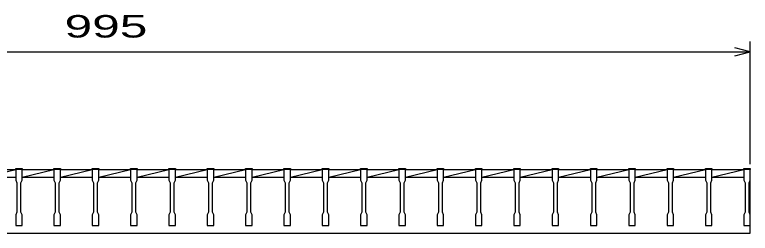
# Model space of a CAD drawing. Units: millimetres, scale not verified. Extents: x -1456 to 1385, y -1026 to 843.
# Drawn here: x -816 to -240, y -471 to -300 of the extents above; entities that cross this region are included whole.
import ezdxf
from ezdxf.enums import TextEntityAlignment as Align

# ---------------------------------------------------------------- set-up
doc = ezdxf.new("R2010")
doc.units = ezdxf.units.MM
doc.header["$LTSCALE"] = 8
doc.layers.add('16', color=3, linetype='Continuous', lineweight=25)
doc.layers.add('22', color=4, linetype='Continuous', lineweight=25)
doc.styles.add('ベクトル', font='')
doc.styles.get('ベクトル').set_extended_font_data('ベクトル')

msp = doc.modelspace()

# ---------------------------------------------------------------- linework, layer by layer
at = {"layer": '16'}
for p, q in [((-840, -421), (-815, -421)), ((-840, -427), (-815, -421)), ((-815, -421), (-815, -420.3)), ((-815, -420.3), (-810, -420.3)), ((-815, -421), (-815, -429.5)), ((-810, -421), (-815, -421)), ((-810, -420.3), (-810, -421)), ((-810, -429.5), (-810, -421)), ((-810, -421), (-785, -421)), ((-810, -427), (-785, -421)), ((-785, -421), (-785, -420.3)), ((-785, -420.3), (-780, -420.3)), ((-785, -421), (-785, -429.5)), ((-780, -421), (-785, -421)), ((-780, -420.3), (-780, -421)), ((-780, -429.5), (-780, -421)), ((-780, -421), (-755, -421)), ((-780, -427), (-755, -421)), ((-755, -421), (-755, -420.3)), ((-755, -420.3), (-750, -420.3)), ((-755, -421), (-755, -429.5)), ((-750, -421), (-755, -421)), ((-750, -420.3), (-750, -421)), ((-750, -429.5), (-750, -421)), ((-750, -421), (-725, -421)), ((-750, -427), (-725, -421)), ((-725, -421), (-725, -420.3)), ((-725, -420.3), (-720, -420.3)), ((-725, -421), (-725, -429.5)), ((-720, -421), (-725, -421)), ((-720, -420.3), (-720, -421)), ((-720, -429.5), (-720, -421)), ((-720, -421), (-695, -421)), ((-720, -427), (-695, -421)), ((-695, -421), (-695, -420.3)), ((-695, -420.3), (-690, -420.3)), ((-695, -421), (-695, -429.5)), ((-690, -421), (-695, -421)), ((-690, -420.3), (-690, -421)), ((-690, -429.5), (-690, -421)), ((-690, -421), (-665, -421)), ((-690, -427), (-665, -421)), ((-665, -421), (-665, -420.3)), ((-665, -420.3), (-660, -420.3)), ((-665, -421), (-665, -429.5)), ((-660, -421), (-665, -421)), ((-660, -420.3), (-660, -421)), ((-660, -429.5), (-660, -421)), ((-660, -421), (-635, -421)), ((-660, -427), (-635, -421)), ((-635, -421), (-635, -420.3)), ((-635, -420.3), (-630, -420.3)), ((-635, -421), (-635, -429.5)), ((-630, -421), (-635, -421)), ((-630, -420.3), (-630, -421)), ((-630, -429.5), (-630, -421)), ((-630, -421), (-605, -421)), ((-630, -427), (-605, -421)), ((-605, -421), (-605, -420.3)), ((-605, -420.3), (-600, -420.3)), ((-605, -421), (-605, -429.5)), ((-600, -421), (-605, -421)), ((-600, -420.3), (-600, -421)), ((-600, -429.5), (-600, -421)), ((-600, -421), (-575, -421)), ((-600, -427), (-575, -421)), ((-575, -421), (-575, -420.3)), ((-575, -420.3), (-570, -420.3)), ((-575, -421), (-575, -429.5)), ((-570, -421), (-575, -421)), ((-570, -420.3), (-570, -421)), ((-570, -429.5), (-570, -421)), ((-570, -421), (-545, -421)), ((-570, -427), (-545, -421)), ((-545, -421), (-545, -420.3)), ((-545, -420.3), (-540, -420.3)), ((-545, -421), (-545, -429.5)), ((-540, -421), (-545, -421)), ((-540, -420.3), (-540, -421)), ((-540, -429.5), (-540, -421)), ((-540, -421), (-515, -421)), ((-540, -427), (-515, -421)), ((-515, -421), (-515, -420.3)), ((-515, -420.3), (-510, -420.3)), ((-515, -421), (-515, -429.5)), ((-510, -421), (-515, -421)), ((-510, -420.3), (-510, -421)), ((-510, -429.5), (-510, -421)), ((-510, -421), (-485, -421)), ((-510, -427), (-485, -421)), ((-485, -421), (-485, -420.3)), ((-485, -420.3), (-480, -420.3)), ((-485, -421), (-485, -429.5)), ((-480, -421), (-485, -421)), ((-480, -420.3), (-480, -421)), ((-480, -429.5), (-480, -421)), ((-480, -421), (-455, -421)), ((-480, -427), (-455, -421)), ((-455, -421), (-455, -420.3)), ((-455, -420.3), (-450, -420.3)), ((-455, -421), (-455, -429.5)), ((-450, -421), (-455, -421)), ((-450, -420.3), (-450, -421)), ((-450, -429.5), (-450, -421)), ((-450, -421), (-425, -421)), ((-450, -427), (-425, -421)), ((-425, -421), (-425, -420.3)), ((-425, -420.3), (-420, -420.3)), ((-425, -421), (-425, -429.5)), ((-420, -421), (-425, -421)), ((-420, -420.3), (-420, -421)), ((-420, -429.5), (-420, -421)), ((-420, -421), (-395, -421)), ((-420, -427), (-395, -421)), ((-395, -421), (-395, -420.3)), ((-395, -420.3), (-390, -420.3)), ((-395, -421), (-395, -429.5)), ((-390, -421), (-395, -421)), ((-390, -420.3), (-390, -421)), ((-390, -429.5), (-390, -421)), ((-390, -421), (-365, -421)), ((-390, -427), (-365, -421)), ((-365, -421), (-365, -420.3)), ((-365, -420.3), (-360, -420.3)), ((-365, -421), (-365, -429.5)), ((-360, -421), (-365, -421)), ((-360, -420.3), (-360, -421)), ((-360, -429.5), (-360, -421)), ((-360, -421), (-335, -421)), ((-360, -427), (-335, -421)), ((-335, -421), (-335, -420.3)), ((-335, -420.3), (-330, -420.3)), ((-335, -421), (-335, -429.5)), ((-330, -421), (-335, -421)), ((-330, -420.3), (-330, -421)), ((-330, -429.5), (-330, -421)), ((-330, -421), (-305, -421)), ((-330, -427), (-305, -421)), ((-305, -421), (-305, -420.3)), ((-305, -420.3), (-300, -420.3)), ((-305, -421), (-305, -429.5)), ((-300, -421), (-305, -421)), ((-300, -420.3), (-300, -421)), ((-300, -429.5), (-300, -421)), ((-300, -421), (-275, -421)), ((-300, -427), (-275, -421)), ((-275, -421), (-275, -420.3)), ((-275, -420.3), (-270, -420.3)), ((-275, -421), (-275, -429.5)), ((-270, -421), (-275, -421)), ((-270, -420.3), (-270, -421)), ((-270, -429.5), (-270, -421)), ((-270, -421), (-245, -421)), ((-270, -427), (-245, -421)), ((-245, -421), (-245, -420.3)), ((-245, -420.3), (-240, -420.3)), ((-245, -421), (-245, -429.5)), ((-240, -421), (-245, -421)), ((-240, -420.3), (-240, -421)), ((-240, -429.5), (-240, -421)), ((-240, -471), (-240, -421)), ((-840, -427), (-815, -427)), ((-815, -429.5), (-814, -431.5)), ((-814, -431.5), (-814, -454.5)), ((-811, -431.5), (-810, -429.5)), ((-811, -454.5), (-811, -431.5)), ((-810, -427), (-785, -427)), ((-785, -429.5), (-784, -431.5)), ((-784, -431.5), (-784, -454.5)), ((-781, -431.5), (-780, -429.5)), ((-781, -454.5), (-781, -431.5)), ((-780, -427), (-755, -427)), ((-755, -429.5), (-754, -431.5)), ((-754, -431.5), (-754, -454.5)), ((-751, -431.5), (-750, -429.5)), ((-751, -454.5), (-751, -431.5)), ((-750, -427), (-725, -427)), ((-725, -429.5), (-724, -431.5)), ((-724, -431.5), (-724, -454.5)), ((-721, -431.5), (-720, -429.5)), ((-721, -454.5), (-721, -431.5)), ((-720, -427), (-695, -427)), ((-695, -429.5), (-694, -431.5)), ((-694, -431.5), (-694, -454.5)), ((-691, -431.5), (-690, -429.5)), ((-691, -454.5), (-691, -431.5)), ((-690, -427), (-665, -427)), ((-665, -429.5), (-664, -431.5)), ((-664, -431.5), (-664, -454.5)), ((-661, -431.5), (-660, -429.5)), ((-661, -454.5), (-661, -431.5)), ((-660, -427), (-635, -427)), ((-635, -429.5), (-634, -431.5)), ((-634, -431.5), (-634, -454.5)), ((-631, -431.5), (-630, -429.5)), ((-631, -454.5), (-631, -431.5)), ((-630, -427), (-605, -427)), ((-605, -429.5), (-604, -431.5)), ((-604, -431.5), (-604, -454.5)), ((-601, -431.5), (-600, -429.5)), ((-601, -454.5), (-601, -431.5)), ((-600, -427), (-575, -427)), ((-575, -429.5), (-574, -431.5)), ((-574, -431.5), (-574, -454.5)), ((-571, -431.5), (-570, -429.5)), ((-571, -454.5), (-571, -431.5)), ((-570, -427), (-545, -427)), ((-545, -429.5), (-544, -431.5)), ((-544, -431.5), (-544, -454.5)), ((-541, -431.5), (-540, -429.5)), ((-541, -454.5), (-541, -431.5)), ((-540, -427), (-515, -427)), ((-515, -429.5), (-514, -431.5)), ((-514, -431.5), (-514, -454.5)), ((-511, -431.5), (-510, -429.5)), ((-511, -454.5), (-511, -431.5)), ((-510, -427), (-485, -427)), ((-485, -429.5), (-484, -431.5)), ((-484, -431.5), (-484, -454.5)), ((-481, -431.5), (-480, -429.5)), ((-481, -454.5), (-481, -431.5)), ((-480, -427), (-455, -427)), ((-455, -429.5), (-454, -431.5)), ((-454, -431.5), (-454, -454.5)), ((-451, -431.5), (-450, -429.5)), ((-451, -454.5), (-451, -431.5)), ((-450, -427), (-425, -427)), ((-425, -429.5), (-424, -431.5)), ((-424, -431.5), (-424, -454.5)), ((-421, -431.5), (-420, -429.5)), ((-421, -454.5), (-421, -431.5)), ((-420, -427), (-395, -427)), ((-395, -429.5), (-394, -431.5)), ((-394, -431.5), (-394, -454.5)), ((-391, -431.5), (-390, -429.5)), ((-391, -454.5), (-391, -431.5)), ((-390, -427), (-365, -427)), ((-365, -429.5), (-364, -431.5)), ((-364, -431.5), (-364, -454.5)), ((-361, -431.5), (-360, -429.5)), ((-361, -454.5), (-361, -431.5)), ((-360, -427), (-335, -427)), ((-335, -429.5), (-334, -431.5)), ((-334, -431.5), (-334, -454.5)), ((-331, -431.5), (-330, -429.5)), ((-331, -454.5), (-331, -431.5)), ((-330, -427), (-305, -427)), ((-305, -429.5), (-304, -431.5)), ((-304, -431.5), (-304, -454.5)), ((-301, -431.5), (-300, -429.5)), ((-301, -454.5), (-301, -431.5)), ((-300, -427), (-275, -427)), ((-275, -429.5), (-274, -431.5)), ((-274, -431.5), (-274, -454.5)), ((-271, -431.5), (-270, -429.5)), ((-271, -454.5), (-271, -431.5)), ((-270, -427), (-245, -427)), ((-245, -429.5), (-244, -431.5)), ((-244, -431.5), (-244, -454.5)), ((-241, -431.5), (-240, -429.5)), ((-241, -454.5), (-241, -431.5)), ((-814, -454.5), (-815, -456.5)), ((-810, -456.5), (-811, -454.5)), ((-784, -454.5), (-785, -456.5)), ((-780, -456.5), (-781, -454.5)), ((-754, -454.5), (-755, -456.5)), ((-750, -456.5), (-751, -454.5)), ((-724, -454.5), (-725, -456.5)), ((-720, -456.5), (-721, -454.5)), ((-694, -454.5), (-695, -456.5)), ((-690, -456.5), (-691, -454.5)), ((-664, -454.5), (-665, -456.5)), ((-660, -456.5), (-661, -454.5)), ((-634, -454.5), (-635, -456.5)), ((-630, -456.5), (-631, -454.5)), ((-604, -454.5), (-605, -456.5)), ((-600, -456.5), (-601, -454.5)), ((-574, -454.5), (-575, -456.5)), ((-570, -456.5), (-571, -454.5)), ((-544, -454.5), (-545, -456.5)), ((-540, -456.5), (-541, -454.5)), ((-514, -454.5), (-515, -456.5)), ((-510, -456.5), (-511, -454.5)), ((-484, -454.5), (-485, -456.5)), ((-480, -456.5), (-481, -454.5)), ((-454, -454.5), (-455, -456.5)), ((-450, -456.5), (-451, -454.5)), ((-424, -454.5), (-425, -456.5)), ((-420, -456.5), (-421, -454.5)), ((-394, -454.5), (-395, -456.5)), ((-390, -456.5), (-391, -454.5)), ((-364, -454.5), (-365, -456.5)), ((-360, -456.5), (-361, -454.5)), ((-334, -454.5), (-335, -456.5)), ((-330, -456.5), (-331, -454.5)), ((-304, -454.5), (-305, -456.5)), ((-300, -456.5), (-301, -454.5)), ((-274, -454.5), (-275, -456.5)), ((-270, -456.5), (-271, -454.5)), ((-244, -454.5), (-245, -456.5)), ((-240, -456.5), (-241, -454.5)), ((-815, -456.5), (-815, -465)), ((-810, -465), (-810, -456.5)), ((-785, -456.5), (-785, -465)), ((-780, -465), (-780, -456.5)), ((-755, -456.5), (-755, -465)), ((-750, -465), (-750, -456.5)), ((-725, -456.5), (-725, -465)), ((-720, -465), (-720, -456.5)), ((-695, -456.5), (-695, -465)), ((-690, -465), (-690, -456.5)), ((-665, -456.5), (-665, -465)), ((-660, -465), (-660, -456.5)), ((-635, -456.5), (-635, -465)), ((-630, -465), (-630, -456.5)), ((-605, -456.5), (-605, -465)), ((-600, -465), (-600, -456.5)), ((-575, -456.5), (-575, -465)), ((-570, -465), (-570, -456.5)), ((-545, -456.5), (-545, -465)), ((-540, -465), (-540, -456.5)), ((-515, -456.5), (-515, -465)), ((-510, -465), (-510, -456.5)), ((-485, -456.5), (-485, -465)), ((-480, -465), (-480, -456.5)), ((-455, -456.5), (-455, -465)), ((-450, -465), (-450, -456.5)), ((-425, -456.5), (-425, -465)), ((-420, -465), (-420, -456.5)), ((-395, -456.5), (-395, -465)), ((-390, -465), (-390, -456.5)), ((-365, -456.5), (-365, -465)), ((-360, -465), (-360, -456.5)), ((-335, -456.5), (-335, -465)), ((-330, -465), (-330, -456.5)), ((-305, -456.5), (-305, -465)), ((-300, -465), (-300, -456.5)), ((-275, -456.5), (-275, -465)), ((-270, -465), (-270, -456.5)), ((-245, -456.5), (-245, -465)), ((-240, -465), (-240, -456.5)), ((-815, -465), (-810, -465)), ((-785, -465), (-780, -465)), ((-755, -465), (-750, -465)), ((-725, -465), (-720, -465)), ((-695, -465), (-690, -465)), ((-665, -465), (-660, -465)), ((-635, -465), (-630, -465)), ((-605, -465), (-600, -465)), ((-575, -465), (-570, -465)), ((-545, -465), (-540, -465)), ((-515, -465), (-510, -465)), ((-485, -465), (-480, -465)), ((-455, -465), (-450, -465)), ((-425, -465), (-420, -465)), ((-395, -465), (-390, -465)), ((-365, -465), (-360, -465)), ((-335, -465), (-330, -465)), ((-305, -465), (-300, -465)), ((-275, -465), (-270, -465)), ((-245, -465), (-240, -465)), ((-1235, -471), (-240, -471))]:
    msp.add_line(p, q, dxfattribs=at)
at = {"layer": '22'}
for p, q in [((-240, -417), (-240, -321)), ((-240, -329), (-252, -325.8)), ((-1235, -329), (-240, -329)), ((-252, -332.2), (-240, -329))]:
    msp.add_line(p, q, dxfattribs=at)

# ---------------------------------------------------------------- texts
at = {"layer": '22', "color": 2, "style": 'ベクトル', "width": 1.65}
msp.add_text(' 995 ', height=17.6, dxfattribs=at).set_placement((-787.5, -309), align=Align.MIDDLE_LEFT)

doc.saveas('drawing.dxf')
